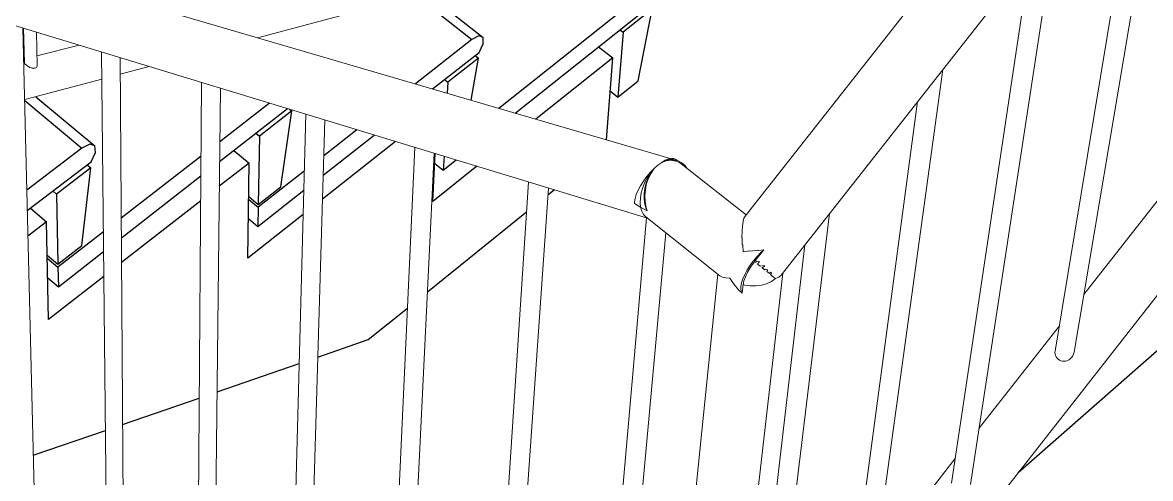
# Model space of a CAD drawing. Header units: millimetres. Extents: x 14140 to 38780, y -11415 to 1223.
# Drawn here: x 32616 to 34342, y -6494 to -5797 of the extents above; entities that cross this region are included whole.
import ezdxf

# ---------------------------------------------------------------- set-up
doc = ezdxf.new("R2010")
doc.units = ezdxf.units.MM
doc.header["$MEASUREMENT"] = 0
doc.layers.add('NewA-Ee_35_10-M_StairsInternal', color=7, linetype='Continuous')
doc.layers.add('NewA-Ss_25_15_60_05-M_BalustradeAndGuardingSystems', color=7, linetype='Continuous')

# ---------------------------------------------------------------- blocks, each defined once
blk = doc.blocks.new('Section Elem_9_2', base_point=(32826.8, -4960.2))
at = {"layer": 'NewA-Ee_35_10-M_StairsInternal', "linetype": 'Continuous'}
for p, q in [((33218.5, -5755.3), (33304, -5822.8)), ((33234.2, -5751.2), (33321.2, -5819.7)), ((33571.6, -5748.2), (33344.9, -5928.1)), ((33370, -5935.5), (33581, -5767.6)), ((33579.7, -5776.2), (33535.4, -5811.5)), ((33558.4, -5885.8), (33579.7, -5776.2)), ((33535.4, -5811.5), (33527.3, -5910.8)), ((33530.5, -5807.8), (33535.4, -5811.5)), ((33304, -5822.8), (33217.4, -5890.8)), ((33314.7, -5817.2), (33304, -5822.8)), ((33321.2, -5819.7), (33314.7, -5817.2)), ((33314.8, -5842.6), (33321.3, -5829.3)), ((33321.3, -5829.3), (33321.2, -5819.7)), ((33243.7, -5898.5), (33314.8, -5842.6)), ((33308.7, -5847.4), (33313.8, -5851.4)), ((33497.6, -5833.9), (33519.5, -5851)), ((33313.8, -5851.4), (33267, -5888.2)), ((33302.8, -5915.8), (33313.8, -5851.4)), ((33519.5, -5851), (33401.9, -5944.8)), ((33509.6, -5976.3), (33519.5, -5851)), ((33261.9, -5884.2), (33267, -5888.2)), ((33267, -5888.2), (33266.1, -5905.1)), ((33515.5, -5901.5), (33527.3, -5910.8)), ((33527.3, -5910.8), (33558.4, -5885.8)), ((32619.7, -5916.3), (32707.1, -5989.1)), ((32636.8, -5910.3), (32727.2, -5985.4)), ((32918, -6009.4), (33022, -5928.6)), ((32994.3, -5920.1), (32918.3, -5979.1)), ((33028.2, -5932.1), (32978.8, -5970.6)), ((33011.6, -6048), (33028.2, -5932.1)), ((33024.9, -5929.5), (33028.2, -5932.1)), ((32973.5, -5966.2), (32978.8, -5970.6)), ((32978.8, -5970.6), (32977, -6075.1)), ((33076.4, -6030.1), (33154.2, -5968.9)), ((33128, -5960.9), (33077.2, -6000.7)), ((32719.3, -5983), (32707.1, -5989.1)), ((32727.2, -5985.4), (32719.3, -5983)), ((32728, -5995.5), (32727.2, -5985.4)), ((33187.2, -5978.9), (33075.3, -6067.1)), ((32707.1, -5989.1), (32623, -6053.5)), ((32721.5, -6009.7), (32728, -5995.5)), ((32889.5, -6001.4), (32767.4, -6096)), ((32939.7, -5992.5), (32963.2, -6011.8)), ((33244.3, -6070.6), (33247.9, -5997.4)), ((33261.3, -6001.5), (33260.2, -6022.8)), ((32623.7, -6084.6), (32721.5, -6009.7)), ((32720.9, -6019), (32668.6, -6059.2)), ((32707.2, -6138.2), (32720.9, -6019)), ((32715.3, -6014.4), (32720.9, -6019)), ((32963.2, -6011.8), (32917.5, -6047.4)), ((32960.9, -6157.2), (32963.2, -6011.8)), ((33311.7, -6016.8), (33244.3, -6070.6)), ((33247.2, -6012.3), (33260.2, -6022.8)), ((33260.2, -6022.8), (33279.9, -6007.1)), ((32767.6, -6126.2), (32889.3, -6031.6)), ((33047.3, -6024.1), (32976.9, -6079.4)), ((32663, -6054.5), (32668.6, -6059.2)), ((32976.4, -6108.7), (33046.6, -6053.5)), ((32977, -6075.1), (33011.6, -6048)), ((33420.2, -6060.4), (33429.6, -6052.8)), ((32668.6, -6059.2), (32670.6, -6166.6)), ((32889, -6069.7), (32767.9, -6164.1)), ((32962.4, -6063.1), (32977, -6075.1)), ((32962.4, -6067.4), (32976.9, -6079.4)), ((32628.5, -6081), (32653.2, -6101.8)), ((33045.6, -6090.5), (32960.9, -6157.2)), ((32976.9, -6079.4), (32976.4, -6108.7)), ((33236, -6209), (33387.6, -6086.7)), ((32653.2, -6101.8), (32624.7, -6123.8)), ((32656.2, -6251.1), (32653.2, -6101.8)), ((32961.9, -6096.7), (32976.4, -6108.7)), ((32740.1, -6117.2), (32670.6, -6171)), ((32670.6, -6166.6), (32707.2, -6138.2)), ((32654.2, -6152.8), (32670.6, -6166.6)), ((32654.3, -6157.2), (32670.6, -6171)), ((32671.2, -6201.1), (32740.4, -6147.3)), ((32670.6, -6171), (32671.2, -6201.1)), ((32654.9, -6187.3), (32671.2, -6201.1)), ((32740.8, -6185.2), (32656.2, -6251.1)), ((33145.4, -6282), (33205.4, -6233.6)), ((33068.2, -6308.6), (33145.4, -6282)), ((32914.2, -6361.8), (33039.7, -6318.5)), ((32769.6, -6411.7), (32886.8, -6371.3)), ((32632.7, -6459), (32743.2, -6420.9))]:
    blk.add_line(p, q, dxfattribs=at)
blk = doc.blocks.new('Section Elem_11_2', base_point=(32826.8, -4960.2))
at = {"layer": 'NewA-Ee_35_10-M_StairsInternal', "linetype": 'Continuous'}
blk.add_line((34384.7, -6270.7), (34139.2, -6486.1), dxfattribs=at)
blk = doc.blocks.new('Section Elem_14_2', base_point=(32826.8, -4960.2))
at = {"layer": 'NewA-Ss_25_15_60_05-M_BalustradeAndGuardingSystems', "color": 6, "linetype": 'Continuous', "lineweight": 13}
for p, q in [((36246, -2888.8), (33721.8, -6092.9)), ((36315.7, -2957.6), (33776.9, -6183.3)), ((35825.5, -4333.8), (33675.7, -7077.6)), ((33607.4, -6005), (31484.9, -5383.4)), ((34373.1, -5425.8), (34225.2, -6301)), ((31456.2, -5451.5), (33572.6, -6096.3)), ((34332.2, -5477.7), (34196.3, -6299.4)), ((33897.7, -5574.4), (32975.7, -5820)), ((34197.7, -5648.6), (34066.5, -6503.6)), ((34158, -5699.1), (34037.6, -6501.8)), ((32617.1, -5805.2), (32635.2, -6561.5)), ((32618, -5805.5), (32619.3, -5858.3)), ((32637.7, -5811.5), (32638.8, -5862.5)), ((32702.9, -5831.3), (32638.5, -5848)), ((32737.3, -5841.8), (32745.3, -6623.2)), ((32619.1, -5853), (32618.2, -5853.3)), ((32619.4, -5858.8), (32619.3, -5858.3)), ((32619.5, -5859), (32619.4, -5858.8)), ((32620, -5859.9), (32619.5, -5859)), ((32620.8, -5860.9), (32620, -5859.9)), ((32621.9, -5861.7), (32620.8, -5860.9)), ((32623.1, -5862.8), (32621.9, -5861.7)), ((32624.6, -5863.7), (32623.1, -5862.8)), ((32626.2, -5864.6), (32624.6, -5863.7)), ((32626.2, -5864.6), (32626.6, -5864.7)), ((32627.8, -5865.4), (32626.6, -5864.7)), ((32629.6, -5866.1), (32627.8, -5865.4)), ((32631.3, -5866.5), (32629.6, -5866.1)), ((32632.9, -5866.8), (32631.3, -5866.5)), ((32634.4, -5866.8), (32632.9, -5866.8)), ((32635.7, -5866.6), (32634.4, -5866.8)), ((32636.9, -5866.2), (32635.7, -5866.6)), ((32637.8, -5865.5), (32636.9, -5866.2)), ((32638.4, -5864.7), (32637.8, -5865.5)), ((32638.8, -5863.7), (32638.4, -5864.7)), ((32638.8, -5862.5), (32638.8, -5863.7)), ((32765.7, -5850.5), (32771.1, -6616.3)), ((32810.3, -5864.1), (32765.9, -5875.9)), ((32737.7, -5883.4), (32619.7, -5914.8)), ((34024.5, -5868.7), (33910.1, -6700.6)), ((32890.4, -5888.5), (32884.6, -6679.7)), ((32919.1, -5897.2), (32910.9, -6672.6)), ((33985.9, -5917.8), (33880.7, -6704)), ((33049.6, -5937), (33029, -6736.5)), ((33078.8, -5945.9), (33055.9, -6732.3)), ((33216.6, -5987.9), (33179.8, -6797.6)), ((33246.3, -5996.9), (33207.4, -6793.4)), ((33604.8, -6005.5), (33609.3, -6004.6)), ((33609.3, -6004.6), (33613.1, -6004.9)), ((33613.1, -6004.9), (33616, -6006.5)), ((33576.9, -6026.2), (33582.7, -6020.2)), ((33582.9, -6020.4), (33577.6, -6026.7)), ((33578, -6026.8), (33582.9, -6020.4)), ((33578.1, -6027.1), (33582.9, -6020.4)), ((33582.7, -6020.2), (33588.5, -6015.1)), ((33588.5, -6015.1), (33594.3, -6010.8)), ((33594.3, -6010.8), (33599.8, -6007.6)), ((33600.4, -6008.1), (33594.5, -6011)), ((33594.5, -6011), (33600.9, -6008.2)), ((33594.5, -6011), (33601, -6008.5)), ((33599.8, -6007.6), (33604.8, -6005.5)), ((33606.2, -6006.6), (33600.4, -6008.1)), ((33600.9, -6008.2), (33607.3, -6006.9)), ((33601, -6008.5), (33607.6, -6007.6)), ((33611.6, -6006.4), (33606.2, -6006.6)), ((33607.3, -6006.9), (33613.6, -6007)), ((33607.6, -6007.6), (33614.1, -6008.4)), ((33616.6, -6007.7), (33611.6, -6006.4)), ((33613.6, -6007), (33619.6, -6008.5)), ((33614.1, -6008.4), (33620.4, -6010.7)), ((33618.2, -6008.1), (33616, -6006.5)), ((33619.6, -6008.5), (33616.6, -6007.7)), ((33619.6, -6008.5), (33625.1, -6011.5)), ((33620.4, -6010.7), (33626.3, -6014.5)), ((33625.1, -6011.5), (33630, -6015.8)), ((33723.5, -6090.8), (33626.3, -6014.5)), ((33630, -6015.8), (33633, -6019.7)), ((33562, -6046.5), (33566.4, -6039.5)), ((33566.4, -6039.5), (33571.4, -6032.6)), ((33572.8, -6033.7), (33568.7, -6041.3)), ((33570.7, -6041.9), (33573.9, -6034)), ((33571.2, -6043.3), (33574.2, -6034.8)), ((33571.4, -6032.6), (33576.9, -6026.2)), ((33577.6, -6026.7), (33572.8, -6033.7)), ((33573.9, -6034), (33578, -6026.8)), ((33574.2, -6034.8), (33578.1, -6027.1)), ((33390.6, -6040.9), (33336.5, -6861.1)), ((33420.9, -6050.1), (33364.7, -6856.8)), ((33555.4, -6060.1), (33558.3, -6053.5)), ((33558.3, -6053.5), (33562, -6046.5)), ((33565.5, -6049.3), (33563.1, -6057.3)), ((33568.7, -6041.3), (33565.5, -6049.3)), ((33567.3, -6058.6), (33568.4, -6050.2)), ((33568.4, -6050.2), (33570.7, -6041.9)), ((33568.5, -6061.6), (33569.3, -6052.3)), ((33569.3, -6052.3), (33571.2, -6043.3)), ((33552.5, -6071.9), (33553.5, -6066.3)), ((33552.5, -6073.8), (33552.5, -6071.9)), ((33562.1, -6079.5), (33552.5, -6073.8)), ((33553.5, -6066.3), (33555.4, -6060.1)), ((33561.8, -6065.2), (33561.4, -6072.6)), ((33561.4, -6072.6), (33562.1, -6079.5)), ((33563.1, -6057.3), (33561.8, -6065.2)), ((33567.3, -6066.9), (33567.3, -6058.6)), ((33568.4, -6074.8), (33567.3, -6066.9)), ((33568.9, -6070.8), (33568.5, -6061.6)), ((33570.4, -6079.8), (33568.9, -6070.8)), ((34240.1, -6213.1), (34359.3, -6061.2)), ((33563.8, -6085.5), (33562.1, -6079.5)), ((33562.1, -6079.5), (33571.9, -6084.7)), ((33566.5, -6090.5), (33563.8, -6085.5)), ((33570.1, -6094.3), (33566.5, -6090.5)), ((33570.6, -6082.1), (33568.4, -6074.8)), ((33571.9, -6084.7), (33570.4, -6079.8)), ((33571.9, -6084.7), (33570.6, -6082.1)), ((33850.9, -6089.2), (33753, -6901)), ((33570.9, -6095.8), (33493.7, -6975.6)), ((33683.5, -6184.3), (33570.1, -6094.3)), ((33717.2, -6116.1), (33717.7, -6107.9)), ((33717.7, -6107.7), (33718.7, -6101)), ((33717.7, -6107.9), (33717.7, -6107.7)), ((33718.7, -6100.9), (33720.1, -6096)), ((33718.7, -6101), (33718.7, -6100.9)), ((33720.1, -6095.9), (33721.8, -6092.9)), ((33720.1, -6096), (33720.1, -6095.9)), ((33721.8, -6092.9), (33721.8, -6092.9)), ((33600.6, -6118.5), (33521.9, -6978.1)), ((33717.1, -6125.8), (33717.2, -6116.3)), ((33717.3, -6126.2), (33717.1, -6125.8)), ((33717.2, -6116.3), (33717.2, -6116.1)), ((33717.6, -6136.4), (33717.3, -6126.2)), ((33718.2, -6137.5), (33717.6, -6136.4)), ((33718.8, -6147.4), (33718.2, -6137.5)), ((33813.4, -6137), (33723.7, -6904.3)), ((33718.8, -6147.4), (33729, -6146)), ((33730.2, -6146.4), (33729, -6146)), ((33730.2, -6146.4), (33741.5, -6145.3)), ((33734.7, -6161.4), (33740.2, -6154.8)), ((33738, -6160.6), (33750.5, -6144.8)), ((33740.2, -6154.8), (33746, -6148.8)), ((33742, -6145.4), (33741.5, -6145.3)), ((33750.5, -6144.8), (33742, -6145.4)), ((33746, -6148.8), (33750.5, -6144.8)), ((33721.3, -6182.4), (33725.1, -6175.4)), ((33725.1, -6175.4), (33729.6, -6168.3)), ((33725.7, -6178.7), (33730.3, -6171.1)), ((33729.6, -6168.3), (33734.7, -6161.4)), ((33730.3, -6171.1), (33732.7, -6167.6)), ((33732.7, -6167.6), (33736.1, -6162.9)), ((33736.1, -6162.9), (33738, -6160.6)), ((33738.4, -6160.8), (33738, -6160.6)), ((33738.2, -6164.2), (33738, -6164)), ((33738, -6164), (33738.4, -6164)), ((33738.5, -6164.4), (33738.2, -6164.2)), ((33739.4, -6162.7), (33738.4, -6160.8)), ((33738.4, -6164), (33738.5, -6164.4)), ((33744, -6162.3), (33739.4, -6162.7)), ((33740.8, -6166.3), (33744, -6162.3)), ((33744.8, -6169.5), (33740.8, -6166.3)), ((33745, -6169.6), (33740.8, -6166.3)), ((33745, -6169.6), (33744.8, -6169.5)), ((33745, -6169.6), (33745.2, -6169.4)), ((33745.2, -6169.4), (33751.5, -6168.7)), ((33748.2, -6172.2), (33751.7, -6169.5)), ((33751, -6174.5), (33748.2, -6172.2)), ((33752.1, -6175.4), (33748.2, -6172.2)), ((33752.1, -6175.4), (33751, -6174.5)), ((33751.7, -6168.9), (33751.5, -6168.7)), ((33751.7, -6169.5), (33751.7, -6168.9)), ((33752.1, -6175.4), (33752.8, -6174.4)), ((33756.6, -6175.3), (33752.8, -6174.4)), ((33754.9, -6177.6), (33756.6, -6175.3)), ((33680.2, -6181.7), (33588.5, -7084.4)), ((33779.4, -6180.1), (33682.5, -7034.1)), ((33687.3, -6186.2), (33683.5, -6184.3)), ((33692.4, -6187.4), (33687.3, -6186.2)), ((33698.7, -6187.7), (33692.4, -6187.4)), ((33705, -6197.4), (33698.7, -6187.7)), ((33716.3, -6195.3), (33718.3, -6189.1)), ((33718.3, -6189.1), (33721.3, -6182.4)), ((33719.1, -6197.7), (33720.2, -6192.1)), ((33720.2, -6192.1), (33722.4, -6185.8)), ((33722.4, -6185.8), (33723.5, -6183.3)), ((33723.5, -6183.3), (33725.7, -6178.7)), ((33762.1, -6193.1), (33754.8, -6196.4)), ((33756.6, -6179), (33754.9, -6177.6)), ((33759, -6181), (33756.6, -6179)), ((33759, -6181), (33756.6, -6179)), ((33759, -6181), (33760.9, -6178.9)), ((33760.6, -6182.2), (33761.5, -6182)), ((33761.5, -6183), (33760.6, -6182.2)), ((33760.6, -6182.2), (33761.5, -6183)), ((33762.2, -6180.4), (33760.9, -6178.9)), ((33761.5, -6182), (33762.2, -6180.4)), ((33765.5, -6186.2), (33761.5, -6183)), ((33768.4, -6188.7), (33762.1, -6193.1)), ((33768.3, -6188.6), (33765.5, -6186.2)), ((33768.3, -6188.6), (33765.5, -6186.2)), ((33768.3, -6188.6), (33768.4, -6188.2)), ((33773.3, -6186.4), (33768.4, -6188.7)), ((33768.4, -6188.6), (33768.4, -6188.2)), ((33768.4, -6188.7), (33768.4, -6188.6)), ((33768.4, -6188.6), (33768.4, -6188.7)), ((33776.9, -6183.3), (33773.3, -6186.4)), ((33712, -6205.9), (33705, -6197.4)), ((33717.6, -6211.1), (33712, -6205.9)), ((33715.2, -6205.5), (33715.3, -6200.8)), ((33716.2, -6209.2), (33715.2, -6205.5)), ((33715.3, -6200.8), (33716.3, -6195.3)), ((33717.6, -6211.1), (33716.2, -6209.2)), ((33717.6, -6211.1), (33719.1, -6197.7)), ((33721.3, -6198.4), (33719.1, -6197.7)), ((33729.8, -6199.7), (33721.3, -6198.4)), ((33738.4, -6199.8), (33729.8, -6199.7)), ((33746.9, -6198.7), (33738.4, -6199.8)), ((33754.8, -6196.4), (33746.9, -6198.7)), ((34079.6, -6417.8), (34202.7, -6260.8)), ((34196, -6301.9), (34196.3, -6299.4)), ((34196.1, -6304.2), (34196, -6301.9)), ((34196.6, -6305.8), (34196.1, -6304.2)), ((34196.7, -6306.4), (34196.6, -6305.8)), ((34197.7, -6308.5), (34196.7, -6306.4)), ((34199.1, -6310.4), (34197.7, -6308.5)), ((34200.8, -6311.9), (34199.1, -6310.4)), ((34202.8, -6313.3), (34200.8, -6311.9)), ((34205.1, -6314.3), (34202.8, -6313.3)), ((34207.5, -6314.8), (34205.1, -6314.3)), ((34207.5, -6314.8), (34208.2, -6314.8)), ((34210.1, -6315), (34208.2, -6314.8)), ((34212.6, -6314.7), (34210.1, -6315)), ((34215.1, -6314), (34212.6, -6314.7)), ((34217.5, -6312.8), (34215.1, -6314)), ((34219.6, -6311.1), (34217.5, -6312.8)), ((34221.6, -6309), (34219.6, -6311.1)), ((34223.2, -6306.6), (34221.6, -6309)), ((34224.4, -6303.9), (34223.2, -6306.6)), ((34225.2, -6301), (34224.4, -6303.9)), ((33921.2, -6619.7), (34043.3, -6464.1))]:
    blk.add_line(p, q, dxfattribs=at)

msp = doc.modelspace()

# ---------------------------------------------------------------- block references
at = {"layer": 'NewA-Ee_35_10-M_StairsInternal', "lineweight": 0}
for name in ['Section Elem_11_2', 'Section Elem_9_2']:
    msp.add_blockref(name, (32826.8, -4960.2), dxfattribs=at)
at = {"layer": 'NewA-Ss_25_15_60_05-M_BalustradeAndGuardingSystems', "lineweight": 0}
msp.add_blockref('Section Elem_14_2', (32826.8, -4960.2), dxfattribs=at)

doc.saveas('drawing.dxf')
